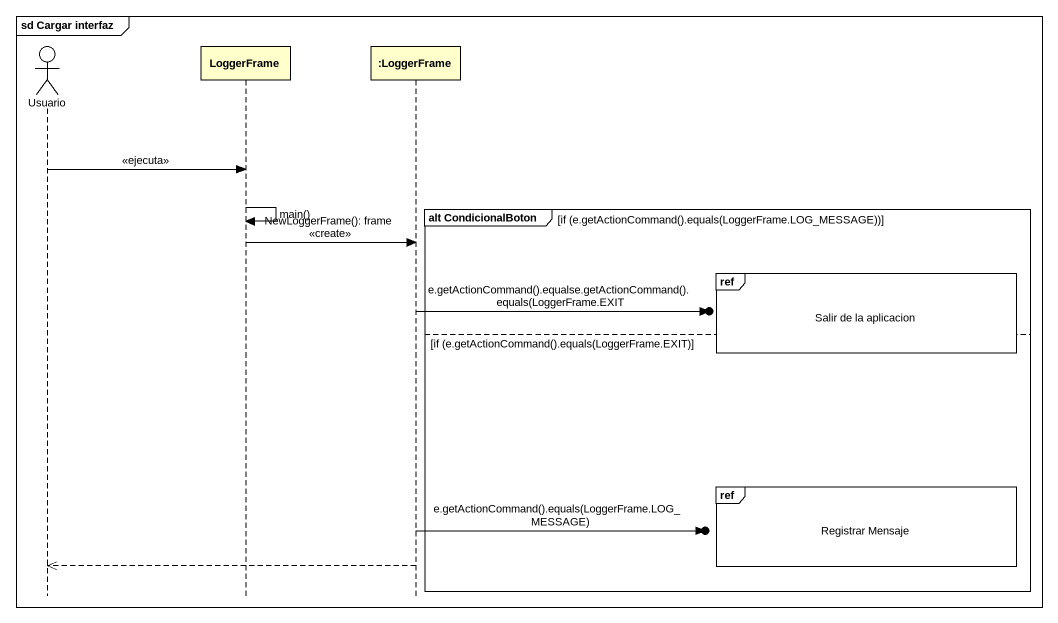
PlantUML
@startuml
mainframe sd Cargar interfaz
hide footbox
actor Usuario
participant LoggerFrame
participant ":LoggerFrame" as LoggerFrame_2

Usuario -> LoggerFrame : <<ejecuta>>
LoggerFrame -> LoggerFrame : main()
group alt CondicionalBoton [if (e.getActionCommand().equals(LoggerFrame.LOG_MESSAGE))]
  LoggerFrame -> LoggerFrame_2 : NewLoggerFrame(): frame <<create>>
  ref over LoggerFrame_2 : Salir de la aplicacion
  LoggerFrame_2 ->o] : e.getActionCommand().equalse.getActionCommand().equals(LoggerFrame.EXIT
else if (e.getActionCommand().equals(LoggerFrame.EXIT)
  ref over LoggerFrame_2 : Registrar Mensaje
  LoggerFrame_2 ->o] : e.getActionCommand().equals(LoggerFrame.LOG_MESSAGE)
  LoggerFrame_2 -->> Usuario
end
@enduml
